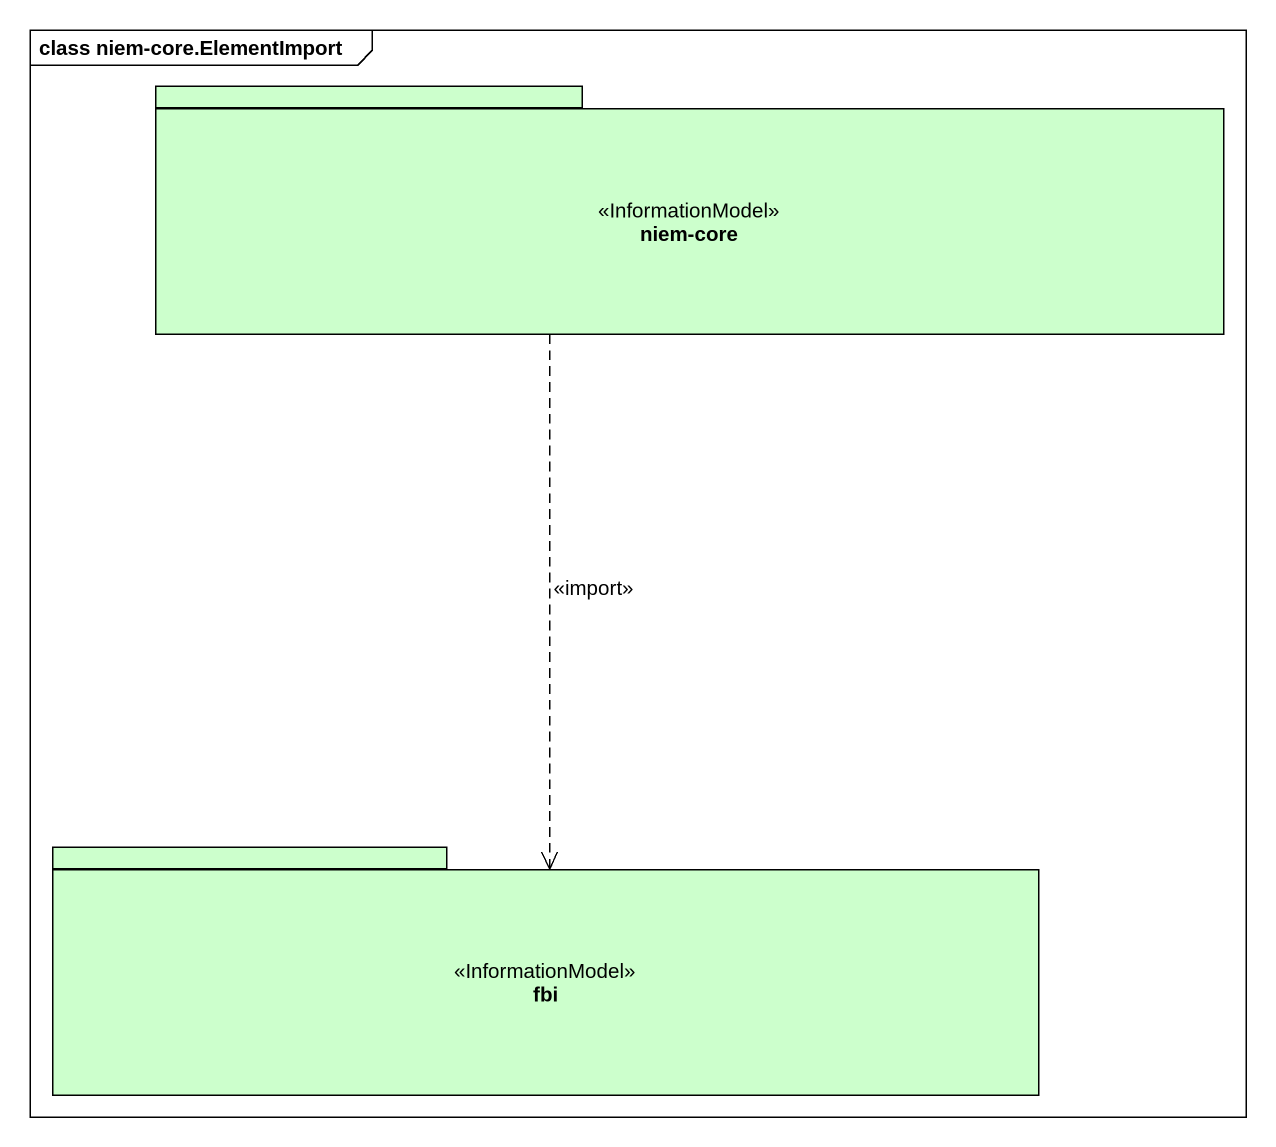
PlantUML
@startuml
mainframe class niem-core.ElementImport
package "niem-core" as niem_core <<InformationModel>> #CCFFCC {
}
package fbi <<InformationModel>> #CCFFCC {
}
niem_core ..> fbi : <<import>>
@enduml
